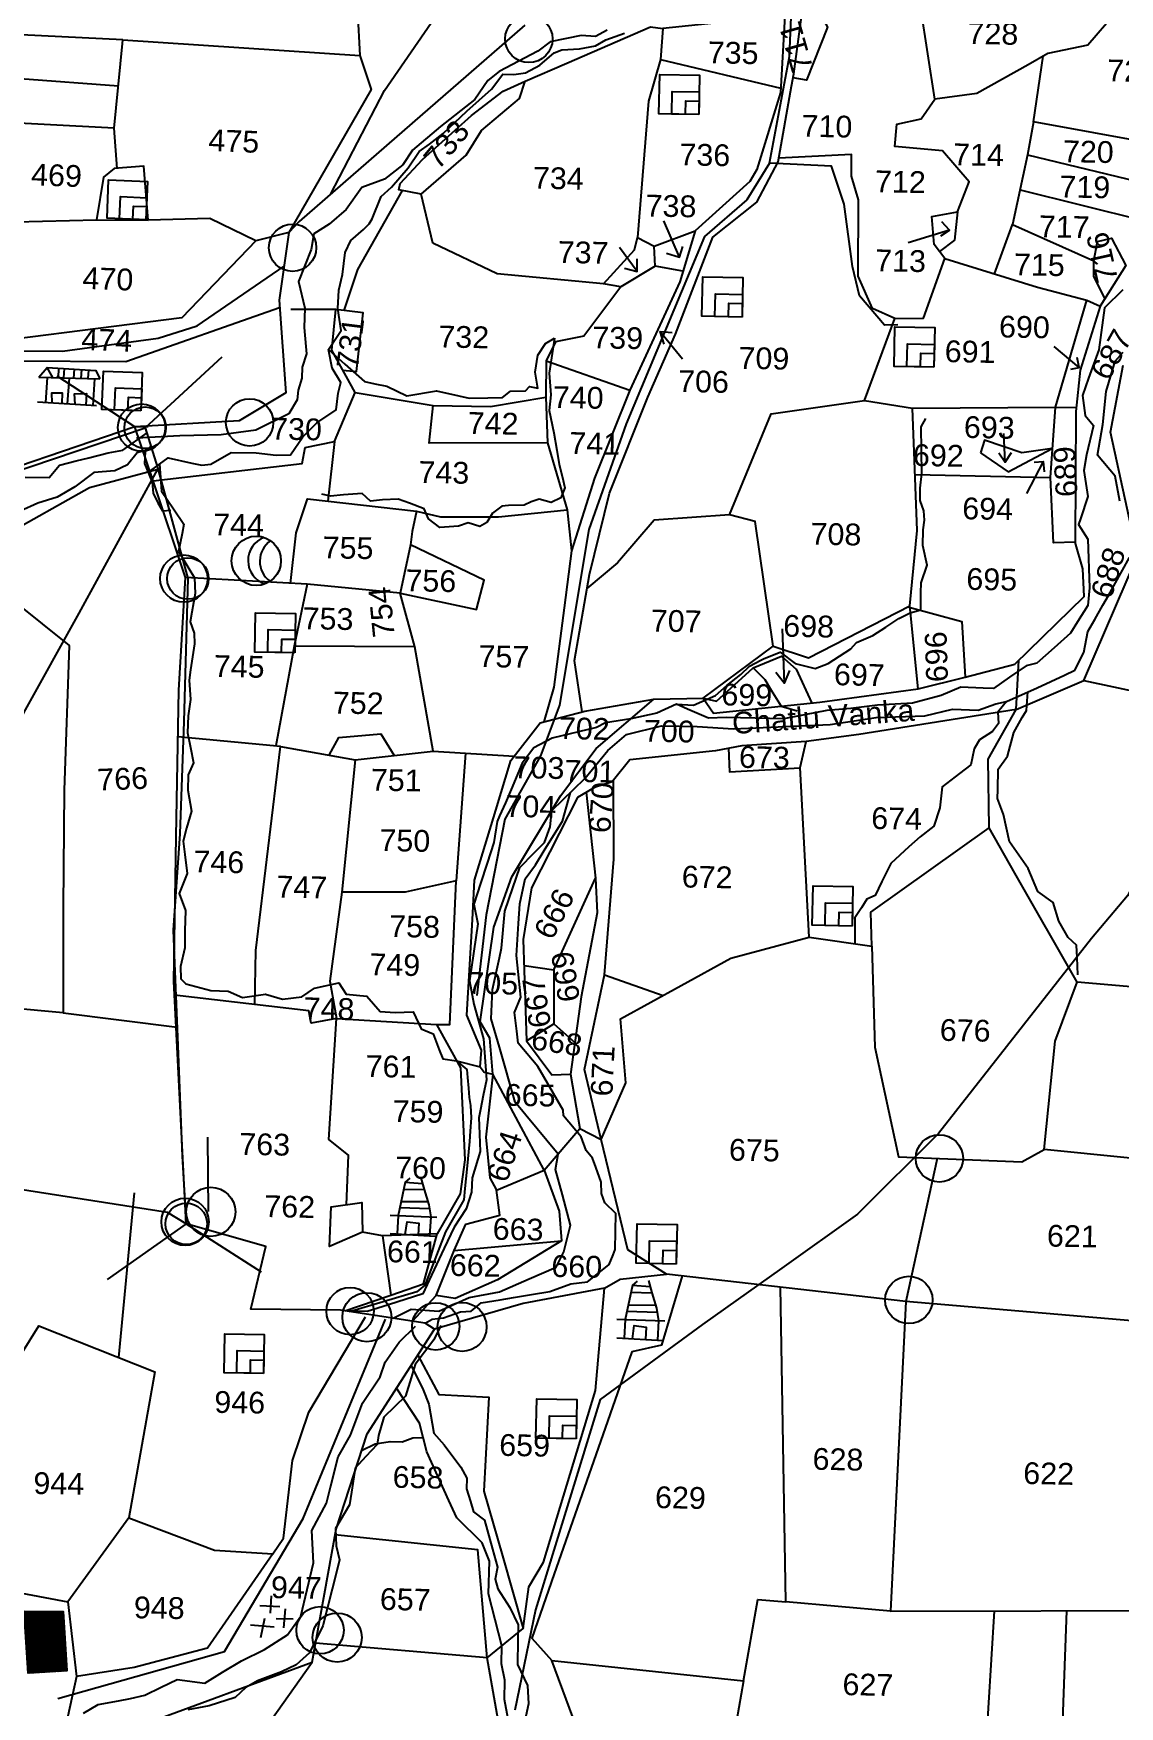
# Model space of a CAD drawing. Header units: inches. Extents: x 207447 to 213485, y 1587092 to 1593817.
# Drawn here: x 210534 to 211282, y 1588763 to 1589916 of the extents above; entities that cross this region are included whole.
import ezdxf

# ---------------------------------------------------------------- set-up
doc = ezdxf.new("R2010")
doc.units = ezdxf.units.IN
doc.header["$LTSCALE"] = 15
doc.header["$MEASUREMENT"] = 0
for name, color, linetype in [('BOUNDRY STONES', 240, 'Continuous'), ('PLOTS', 7, 'Continuous'), ('PLOTS NO', 7, 'Continuous'), ('ROADS', 1, 'Continuous'), ('STREAMS', 4, 'Continuous'), ('VILLAGE', 7, 'Continuous'), ('wells', 7, 'Continuous')]:
    doc.layers.add(name, color=color, linetype=linetype)
doc.styles.get("Standard").update_dxf_attribs({"font": 'arial.ttf'})

msp = doc.modelspace()

# ---------------------------------------------------------------- hatches: boundary and pattern name
at = {"layer": 'VILLAGE'}
h = msp.add_hatch(dxfattribs=at)
h.set_pattern_fill('ANSI31', color=30, scale=4.111206, angle=-0.9852)
h.set_pattern_definition([(44.01481923, (71231.38273, 1501062.2223), (-0.3570810371, 0.369576896), [])])
h.paths.add_polyline_path([(210528.1, 1588829.1), (210555, 1588828.9), (210557.5, 1588788), (210530.9, 1588786.4)])

# ---------------------------------------------------------------- linework, layer by layer
at = {"layer": 'BOUNDRY STONES'}
for points in [[(210611.4, 1589644.1), (210664.3, 1589693)], [(210604.3, 1589644.7), (210550.7, 1589679.6)], [(210639.7, 1589095.8), (210585.3, 1589057.4)], [(210639.7, 1589095.8), (210691.2, 1589062.7)]]:
    msp.add_lwpolyline(points, dxfattribs=at)
at = {"layer": 'BOUNDRY STONES', "color": 1}
msp.add_lwpolyline([(210655, 1589104.3), (210654.6, 1589155.6)], dxfattribs=at)
at = {"layer": 'BOUNDRY STONES'}
for centre, radius in [((210875.6, 1589911.8), 16.3), ((210712.9, 1589768), 16.3), ((210683.3, 1589647.7), 16.3), ((210608.9, 1589644.2), 16.3), ((210611.4, 1589644.1), 14.3), ((210638, 1589540.2), 16.3), ((210640.8, 1589540.2), 14.3), ((211158.3, 1589140.9), 16.3), ((210638.9, 1589097.2), 16.3), ((210639.7, 1589095.8), 14.3), ((210752.5, 1589035.7), 16.3), ((211137.3, 1589043.4), 16.3), ((210811.5, 1589025.2), 16.3), ((210731.8, 1588815.9), 16.3)]:
    msp.add_circle(centre, radius, dxfattribs=at)
at = {"layer": 'BOUNDRY STONES', "color": 1}
for centre in [(210656.6, 1589104.1), (210764.1, 1589031.5), (210829.6, 1589024.8), (210743.6, 1588810.9)]:
    msp.add_circle(centre, 16.9, dxfattribs=at)
at = {"layer": 'PLOTS'}
for points in [[(211279.1, 1589929), (211260.5, 1589907.5), (211233.1, 1589901.7), (211219.4, 1589894), (211184.2, 1589874.2), (211155.2, 1589870.3), (211145.6, 1589932.8), (211182.1, 1589942.7), (211196.2, 1589961)], [(210757.6, 1589930.7), (210759.2, 1589900.4), (210767.1, 1589877), (210710.4, 1589778.6), (210687.6, 1589772.7), (210655.9, 1589788.2), (210613.5, 1589787.1), (210610.5, 1589824.2), (210590.1, 1589822.6), (210582.7, 1589816.7), (210577.9, 1589787.2), (210613.5, 1589787.1)], [(211063.3, 1589927.1), (211051.8, 1589927.7), (211049, 1589874.9), (211032.7, 1589822), (211027.9, 1589813.7), (210990.2, 1589779.6), (210979.5, 1589744.6), (210945.1, 1589670), (210920.9, 1589609.3), (210905, 1589559.2)], [(210912.3, 1589448.3), (210907.1, 1589483.7), (210917.3, 1589543.1), (210931.1, 1589598.9), (210957.5, 1589665.1), (210976.5, 1589708.5), (211002.3, 1589775.2), (211032.7, 1589799.4), (211047.3, 1589827.2), (211056.6, 1589879.2), (211058.1, 1589887.7), (211063.3, 1589927.1), (211075, 1589931.2), (211081.2, 1589919.9), (211066.8, 1589883.5), (211057.7, 1589885.1)], [(211051.8, 1589927.7), (210967.8, 1589919.1), (210966.2, 1589897.7), (211049.2, 1589877.9)], [(210596.1, 1589911.3), (210446.3, 1589918.5), (210330.3, 1589924)], [(210872.9, 1589921.3), (210795.2, 1589853.7), (210717.5, 1589786.1), (210710.4, 1589778.6), (210703.6, 1589732), (210708.3, 1589668.1), (210676.2, 1589648.7), (210604.3, 1589644.7), (210474.7, 1589600.7), (210387.2, 1589677.2), (210386.1, 1589736.1), (210344.4, 1589741.2), (210351.5, 1589863.5), (210330.4, 1589923.7)], [(210927.1, 1589743.2), (210853.9, 1589750.1), (210809.5, 1589771.2), (210801.4, 1589804.8), (210832.4, 1589831.8), (210843, 1589848.7), (210869.1, 1589870.8), (210873, 1589882.7), (210901.8, 1589895.2), (210959.4, 1589920.1), (210967.8, 1589919.1)], [(210592, 1589822.7), (210590, 1589850.3), (210595.8, 1589908.7), (210596.1, 1589911.3), (210759.2, 1589900.4)], [(210340.9, 1589893.6), (210457.3, 1589889.6), (210592.9, 1589879.5)], [(210966.2, 1589897.7), (210958, 1589868.9), (210950.5, 1589775), (210962, 1589769.1), (210990.2, 1589779.6)], [(211223.2, 1589854.7), (211229.8, 1589899.9)], [(210801.4, 1589804.8), (210786, 1589807.9), (210786.9, 1589812.2), (210802.3, 1589828.7), (210836.2, 1589859.1), (210857.9, 1589875.9), (210873, 1589882.7)], [(211170.7, 1589792.7), (211178.8, 1589813.4), (211160.5, 1589834.7), (211127.7, 1589837.7), (211129.1, 1589853.2), (211145.9, 1589856.7), (211155.2, 1589870.3)], [(210590, 1589850.3), (210396.9, 1589860.5), (210351.5, 1589863.5)], [(211335.8, 1589818.2), (211321.2, 1589829.3), (211306.3, 1589839.5), (211223.2, 1589854.7), (211219.1, 1589832.1), (211294.1, 1589813.8), (211306.3, 1589839.5)], [(211127.7, 1589719.2), (211112.3, 1589726.2), (211102.4, 1589748.4), (211102.6, 1589801), (211097.7, 1589817.2), (211097.8, 1589832.3), (211047.7, 1589829.6)], [(211219.1, 1589832.1), (211208.8, 1589784)], [(210748.5, 1589724.8), (210757.9, 1589753), (210788.6, 1589807.4)], [(211213.9, 1589808), (211298.9, 1589786.7)], [(211162.2, 1589760.6), (211154.8, 1589770.3), (211153.1, 1589789.6), (211170.7, 1589792.7), (211168.7, 1589773.2), (211158.5, 1589765.5)], [(210347.1, 1589788), (210522.1, 1589785.9), (210577.9, 1589787.2)], [(210520.4, 1589785.9), (210521.5, 1589705.1), (210521.7, 1589690.2), (210598.1, 1589689.6), (210704, 1589726.9)], [(211196.3, 1589750), (211208.8, 1589784), (211264.8, 1589758.9), (211267.3, 1589772.3), (211276.8, 1589774.6), (211286.7, 1589755.7), (211269, 1589727.8)], [(210687.6, 1589772.7), (210636.6, 1589719.7), (210521.5, 1589705.1), (210432.4, 1589708.7), (210387.2, 1589677.2)], [(210962.6, 1589755.3), (210938.9, 1589741), (210927.1, 1589743.2), (210948.3, 1589766.6), (210950.5, 1589775)], [(210981.7, 1589751.8), (210962.6, 1589755.3), (210962, 1589769.1)], [(211106.8, 1589662.8), (211127.7, 1589719.2), (211147.4, 1589719.5), (211162.2, 1589760.6), (211225.8, 1589740.9), (211259.9, 1589731.8)], [(211272.2, 1589733), (211264.6, 1589748.4), (211264.8, 1589758.9)], [(210061.1, 1589741.2), (210097.8, 1589693), (210224.9, 1589682.9), (210316.9, 1589677.2), (210316.2, 1589666.1), (210367.5, 1589671.9), (210398.9, 1589672.7), (210387.4, 1589626.7), (210395.6, 1589617.4), (210405.7, 1589597.5), (210444.3, 1589561.8), (210468, 1589550.4), (210501.8, 1589539.7), (210512.6, 1589568.9), (210573.1, 1589602.8), (210620.2, 1589615.6)], [(210850.9, 1589198.8), (210848.7, 1589223.6), (210842, 1589235), (210851.5, 1589300.2), (210864, 1589334.8), (210897.5, 1589390.6), (210921.9, 1589423.1), (210961.7, 1589457.1), (210995.7, 1589457.8), (211002.8, 1589447.4), (211075.9, 1589455), (211143.7, 1589464.2), (211176.2, 1589472.2), (211210.2, 1589481.3), (211258, 1589527.8), (211257.1, 1589546.9), (211251.8, 1589565.3), (211236.9, 1589564.8), (211234.8, 1589609.7), (211238.2, 1589658.2), (211259.9, 1589731.8), (211269, 1589727.8), (211255.4, 1589683.7), (211252.4, 1589655.2), (211251.8, 1589565.3)], [(210938.9, 1589741), (210913.4, 1589707.1), (210894, 1589703.3), (210887.6, 1589690.1), (210945.1, 1589670)], [(210616.9, 1589607.4), (210719.5, 1589619.5), (210721.5, 1589630.4), (210741.8, 1589634.6), (210756.1, 1589668.4), (210739.9, 1589697.4), (210742.6, 1589725.5), (210711.6, 1589725.6)], [(210747.5, 1589683.8), (210757, 1589682.7), (210761.5, 1589723.2), (210742.6, 1589725.5)], [(210887.6, 1589690.1), (210887.2, 1589665)], [(211347.2, 1589135.2), (211230.5, 1589146.9), (211238, 1589221.5), (211253.2, 1589262.3), (211210.4, 1589337.3), (211192.6, 1589368.5), (211192, 1589415.9), (211211.1, 1589450.1), (211257.7, 1589470.1), (211294.7, 1589555.8), (211276.2, 1589640.9), (211285, 1589687.2)], [(210756.1, 1589668.4), (210809.6, 1589659.4), (210849.1, 1589658.6), (210887.2, 1589665), (210888.5, 1589633.6), (210807, 1589633.4), (210809.6, 1589659.4)], [(211013.7, 1589584.1), (211042.4, 1589653.6), (211106.8, 1589662.8), (211139.9, 1589657.6)], [(210995.7, 1589457.8), (211043.9, 1589493.7), (211068.3, 1589485.5), (211137.9, 1589521.5), (211143, 1589573.3), (211139.9, 1589657.6), (211238.2, 1589658.2), (211252.5, 1589658)], [(210485, 1589601.4), (210611.4, 1589644.1), (210619.9, 1589616.6), (210640.8, 1589540.2), (210638, 1589441.8), (210635.2, 1589364.4), (210630.7, 1589298), (210633.7, 1589224.3), (210636.9, 1589142.5), (210639.7, 1589095.8), (210626.7, 1589103.7), (210465, 1589128.8)], [(210606.7, 1588749.8), (210726.3, 1588794), (210742.8, 1588885.6), (210764.2, 1588951.3), (210810.7, 1589023.2), (210804.3, 1589027.4), (210746, 1589036.3), (210684.1, 1589037.1), (210694.4, 1589080.1), (210639.7, 1589095.8), (210631.1, 1589262.7), (210632.8, 1589362.5), (210634.5, 1589463.4), (210639.2, 1589540.9), (210616.9, 1589607.4), (210604.3, 1589644.7), (210613.5, 1589644.9)], [(210741.8, 1589634.6), (210737.2, 1589593.5)], [(210888.5, 1589633.6), (210902.1, 1589587.6)], [(211186.6, 1589626.7), (211205.8, 1589613.6), (211236.1, 1589629.8), (211215.2, 1589626.7), (211189.3, 1589635.6), (211186.6, 1589626.7)], [(211141.6, 1589611.8), (211234.8, 1589609.7)], [(210711.5, 1589536.9), (210715.3, 1589571.6), (210723.1, 1589595.1), (210798.3, 1589586.6), (210795.3, 1589572.7), (210794.2, 1589563.4)], [(210798.3, 1589586.6), (210814.7, 1589582.8), (210854.6, 1589582.8), (210902.1, 1589587.6), (210905, 1589559.2), (210899.9, 1589520), (210892.7, 1589465.4), (210886, 1589441.6)], [(211043.9, 1589493.7), (211031.5, 1589579.4), (211013.7, 1589584.1), (210962, 1589580.4), (210936.6, 1589551.1), (210915.6, 1589533.4)], [(210554.8, 1589241.1), (210358.8, 1589259.1), (210356.6, 1589320.4), (210365.7, 1589370), (210366.9, 1589498.5), (210365.4, 1589509.3), (210450.9, 1589558.6)], [(210797.1, 1589493.1), (210787.1, 1589530.2), (210839.6, 1589518.8), (210844.9, 1589539.2), (210794.2, 1589563.4), (210787.1, 1589530.2), (210722.9, 1589536.3), (210714.1, 1589493.7)], [(210501.8, 1589539.7), (210559, 1589494.2), (210555.6, 1589394.5), (210554.9, 1589313.8), (210554.8, 1589241.1), (210633.4, 1589231.2)], [(210722.9, 1589536.3), (210639.2, 1589540.9)], [(211136.6, 1589520.8), (211173.9, 1589510.7), (211176.2, 1589472.2)], [(211143.7, 1589464.2), (211137.9, 1589521.5)], [(210809.8, 1589421.3), (210797.1, 1589493.1), (210714.1, 1589493.7), (210701.3, 1589424.9)], [(210995.7, 1589457.8), (211004.9, 1589455.8), (211019.8, 1589469.3), (211030.1, 1589478.6), (211038.1, 1589470.6), (211042.5, 1589463.4), (211049.3, 1589452.2), (211060.4, 1589449.2)], [(211030.1, 1589478.6), (211049.5, 1589486.8), (211059.8, 1589477.9), (211070.4, 1589454.4)], [(211211.1, 1589450.1), (211213, 1589484)], [(211257.7, 1589470.1), (211319.1, 1589456.9), (211374.5, 1589401.3), (211430.9, 1589399.3)], [(210842.1, 1589203.9), (210843, 1589215.3), (210833, 1589239.5), (210836.7, 1589305.3), (210838.2, 1589332.5), (210852.8, 1589380.7), (210863.2, 1589415), (210883.5, 1589440.9), (210914.2, 1589448.8), (210961.7, 1589457.1)], [(211211.1, 1589450.1), (211102.8, 1589432.7), (211066.6, 1589427.9), (211022.2, 1589425), (211004.1, 1589421.6), (210945.2, 1589415.3), (210933.1, 1589400.3), (210920.9, 1589396.4), (210909, 1589389.5), (210877.4, 1589327.1), (210871.7, 1589291.6), (210872.4, 1589270.6), (210874, 1589221.8), (210891.5, 1589198.5), (210904.2, 1589198.8), (210910.7, 1589161.4), (210925.5, 1589154), (210914, 1589202), (210927.7, 1589267.3), (210934.2, 1589347), (210933.9, 1589401.3)], [(210738.1, 1589418.6), (210744.7, 1589430.8), (210773.7, 1589433.3), (210782.9, 1589418.3)], [(210686.8, 1589246.8), (210687.6, 1589284), (210704.5, 1589424.6), (210633.9, 1589431.2)], [(210704.5, 1589424.6), (210756.1, 1589415.3), (210809.8, 1589421.3), (210865.5, 1589417.9)], [(211013.2, 1589423.3), (211013.8, 1589407.1), (211062.4, 1589409.8)], [(211068.7, 1589293.3), (211062.4, 1589410.1), (211066.6, 1589427.9)], [(210756.1, 1589415.3), (210746.9, 1589324.2)], [(210831.9, 1589420), (210825.6, 1589332.1)], [(210915, 1589393), (210921.5, 1589333.9), (210922.7, 1589310), (210911.6, 1589252.2), (210904.2, 1589198.8)], [(211111.8, 1589287.1), (211111.2, 1589310.5), (211192.6, 1589368.5)], [(210812.1, 1589233.2), (210821.1, 1589233.1), (210825.6, 1589332.1), (210790.5, 1589324.3), (210746.9, 1589324.2), (210738.6, 1589263), (210743.2, 1589237.2)], [(210892.9, 1589270.8), (210921.5, 1589333.9)], [(211325.7, 1589026), (211135.2, 1589042.4), (210970.5, 1589061.1), (210943.7, 1589077.9), (210925.5, 1589154), (210942.3, 1589193), (210938.8, 1589237.1), (210980.4, 1589259.9), (211014.8, 1589278.7), (211068.7, 1589293.3), (211111.8, 1589287.1), (211113.8, 1589217.4), (211130.1, 1589141.9), (211215.2, 1589138.5), (211230.5, 1589146.9)], [(210872.3, 1589273.7), (210892.9, 1589270.8), (210892.7, 1589233.6)], [(210927.7, 1589267.3), (210968, 1589253.1)], [(211449.3, 1589245.2), (211253.2, 1589262.3)], [(210750, 1589109), (210751.5, 1589143), (210737.9, 1589153.8), (210743.2, 1589237.2), (210725.6, 1589234.1), (210724.1, 1589242.5), (210631.6, 1589253.3)], [(210743.2, 1589237.2), (210812.1, 1589233.2), (210828.5, 1589203.2), (210831.5, 1589139.8), (210828.2, 1589116.5), (210812.5, 1589088.9)], [(210874, 1589221.8), (210892.7, 1589233.6), (210907.3, 1589220.7)], [(210825.8, 1589208.1), (210842.1, 1589203.9), (210844.8, 1589200.2), (210850.9, 1589198.8)], [(210886.2, 1589132.7), (210850.9, 1589198.8), (210845.9, 1589155.5), (210848.8, 1589127.4), (210853.4, 1589119)], [(210886.2, 1589132.7), (210910.7, 1589161.4)], [(210824.2, 1589077.5), (210832.3, 1589095.6), (210855.7, 1589101.8), (210853.4, 1589119), (210886.2, 1589132.7), (210896.5, 1589104.5), (210898.2, 1589084.2)], [(211156.9, 1589140.8), (211135.2, 1589042.4), (211124.6, 1588829.1), (211331.9, 1588829.6)], [(210593.2, 1589003.7), (210604.1, 1589117.2)], [(210774.8, 1589087.5), (210761, 1589090.1), (210738.3, 1589080.1), (210739.4, 1589107.5), (210760.6, 1589110.5), (210761, 1589090.1)], [(210748.8, 1589035.8), (210780.5, 1589046.8), (210803.1, 1589054.6), (210812.5, 1589088.9), (210774.8, 1589087.5), (210780.5, 1589046.8)], [(210795.5, 1589028.7), (210811.7, 1589046.5), (210824.2, 1589077.5), (210898.2, 1589084.2), (210854, 1589057.3), (210824.9, 1589044.4), (210811.7, 1589046.5)], [(210722.3, 1588393.4), (210757.5, 1588454.4), (210765.8, 1588551.8), (210767.1, 1588567.6), (210820.5, 1588703.1), (210847.9, 1588703.5), (210855.2, 1588750), (210846.9, 1588796.9), (210871.6, 1588817.1), (210875.5, 1588845.8), (210885.7, 1588862.7), (210908.7, 1588938.5), (210921.6, 1588981.1), (210927.7, 1589051.4), (210938.6, 1589057.6), (210970.5, 1589061.1)], [(210927.7, 1589051.4), (210871.7, 1589040.9), (210810.7, 1589023.2)], [(210981.1, 1589059.9), (210966.9, 1589012.2), (210946.5, 1589007.7), (210924.9, 1588946), (210893, 1588854.7), (210877.6, 1588810.4), (210891.5, 1588795), (211023.5, 1588781.1), (211033.4, 1588837), (211052.7, 1588835.4)], [(211124.6, 1588829.1), (211052.7, 1588835.4), (211049, 1589052.2)], [(210699.3, 1588868.5), (210706.6, 1588879.4), (210712.9, 1588932.8), (210724.1, 1588966.2), (210763, 1589031.7)], [(210526.5, 1589006.8), (210538.2, 1589025.5), (210618.1, 1588993.9), (210600.2, 1588893.3), (210558.1, 1588835.4)], [(210799.2, 1589005.3), (210813.7, 1588978.2), (210848.1, 1588976.4), (210844.7, 1588911.8), (210857.4, 1588867.2), (210871.6, 1588817.2)], [(210600.2, 1588893.3), (210659.2, 1588871), (210699.3, 1588868.5), (210654.3, 1588803.5), (210603.8, 1588790.2), (210564, 1588784)], [(210846.9, 1588796.9), (210840.4, 1588871.4), (210742, 1588881.6)], [(210453.4, 1588853.8), (210481.2, 1588850), (210558.1, 1588835.4), (210564, 1588784), (210556.6, 1588749.3), (210535, 1588722.2), (210525.6, 1588698.4)], [(211023.5, 1588781.1), (211015.5, 1588735.2), (211190.1, 1588728.7), (211196.3, 1588829.3)], [(211245.9, 1588829.4), (211239.7, 1588659.1), (211343.2, 1588669.7), (211403.1, 1588697.4), (211473.8, 1588734), (211617, 1588750.5), (211625.1, 1588608.2), (211659, 1588517), (211708.8, 1588447.3), (211736.8, 1588407.2), (211804.6, 1588398.3), (211806.3, 1588486.3), (211708.8, 1588447.3)], [(210846.9, 1588796.9), (210728.6, 1588807.1)], [(210606.7, 1588749.8), (210690, 1588742.7), (210726.3, 1588794)], [(211032.5, 1588661.4), (210942.5, 1588657.6), (210891.5, 1588795)]]:
    msp.add_lwpolyline(points, dxfattribs=at)
at = {"layer": 'PLOTS NO'}
for points in [[(210979.4, 1589761.6), (210968.6, 1589786.5)], [(211165.2, 1589780.1), (211136.8, 1589771.5)], [(211159.4, 1589776.2), (211165.2, 1589780.1), (211160, 1589785.8)], [(210950.3, 1589751.6), (210938.1, 1589768.1)], [(210970.5, 1589764.2), (210979.4, 1589761.6), (210981.6, 1589768.9)], [(210941.5, 1589754), (210950.3, 1589751.6), (210950.3, 1589760.3)], [(210968.9, 1589701.5), (210966.1, 1589710.3), (210974.3, 1589709.6)], [(210966.1, 1589710.3), (210981.5, 1589691.6)], [(211254.5, 1589685.5), (211237.4, 1589699.9)], [(211248.8, 1589684.5), (211254.5, 1589685.5), (211253.3, 1589692.5)], [(211203.6, 1589620.4), (211202.8, 1589640)], [(211199.2, 1589626.8), (211203.6, 1589620.4), (211208, 1589626.9)], [(211229.8, 1589620.9), (211218.3, 1589598.7)], [(211223.5, 1589620.3), (211229.8, 1589620.9), (211230.6, 1589613.7)], [(211051.7, 1589468.2), (211050.3, 1589505.5)], [(211045.8, 1589475.7), (211051.7, 1589468.2), (211055.4, 1589476.8)]]:
    msp.add_lwpolyline(points, dxfattribs=at)
at = {"layer": 'ROADS'}
for points in [[(210738.9, 1589804.7), (210776.3, 1589876.2), (210861, 1589999.3), (210892.8, 1590050), (210893.9, 1590080.1), (210949.6, 1590102.1), (210964.6, 1590108.1), (210975.3, 1590170.1), (210980, 1590197.4), (210959.6, 1590272.6), (210953.6, 1590308.3), (210948.1, 1590336.2), (210941.9, 1590367.4), (210944.3, 1590469.2), (210942.2, 1590535.8), (210894.7, 1590555.3), (210881, 1590569.5), (210836.4, 1590636.7), (210822.8, 1590657.1), (210762.8, 1590701.8), (210727.1, 1590736.4)], [(211734.6, 1589929.4), (211664.3, 1589870.3), (211651.5, 1589854.4), (211620.3, 1589769.2), (211611.5, 1589766), (211581.4, 1589762.5), (211571.1, 1589735.5), (211557.5, 1589722.3), (211469, 1589699.7), (211444.8, 1589674.8), (211439, 1589664), (211420.3, 1589630.3), (211403.8, 1589617.5), (211365.4, 1589503.8), (211334.4, 1589412), (211287.8, 1589321.7), (211263, 1589292.3), (211157.8, 1589158), (211101.9, 1589102.4), (211049.8, 1589065.2), (210995.1, 1589026.6), (210924.8, 1588974.9), (210880.3, 1588830.1), (210866, 1588760.9)], [(211129.8, 1589715), (211120.5, 1589714.8), (211103.3, 1589734.8), (211098.4, 1589755.1), (211092.7, 1589798.1), (211084.1, 1589824.1), (211041.4, 1589826.3), (211055.1, 1589899.7), (211056.6, 1589932.4)], [(211041.4, 1589826.3), (211025.7, 1589800.9), (210996.6, 1589775.7), (210942.7, 1589646.7), (210917, 1589574), (210896.7, 1589453.1), (210883.6, 1589418.2), (210859.1, 1589374.5), (210846.2, 1589308.5), (210839.8, 1589253)], [(210396.7, 1589669), (210442.1, 1589697.2), (210554.5, 1589696.9), (210620.4, 1589705.7), (210647.1, 1589714.2), (210707, 1589755.3)], [(210244.3, 1588980.7), (210263.3, 1589062.6), (210282.6, 1589068.3), (210313.5, 1589156.2), (210362.6, 1589184.3), (210406.6, 1589247.3), (210425.7, 1589304), (210473, 1589370.5), (210527.8, 1589447.8), (210566, 1589516.4), (210620.2, 1589615.6)], [(210551.3, 1588769), (210666.1, 1588801.2), (210720.1, 1588892.8), (210777, 1589030.1)]]:
    msp.add_lwpolyline(points, dxfattribs=at)
at = {"layer": 'STREAMS'}
for points in [[(210929.6, 1589917.9), (210921.4, 1589913.4), (210911.7, 1589914.1), (210890.3, 1589909.8), (210881.9, 1589903.5), (210855.1, 1589889.3), (210847.4, 1589883.3), (210838.3, 1589870), (210814.8, 1589851.6), (210795.5, 1589835.3), (210788.8, 1589825.2), (210776.3, 1589815.2), (210760.6, 1589809.6), (210749.7, 1589794.3), (210738, 1589784.3), (210727.6, 1589777.6), (210725.6, 1589766.8), (210716.9, 1589744.7), (210721.4, 1589726.5), (210720.9, 1589713.2), (210722, 1589700.1), (210722.4, 1589695), (210719.4, 1589685.8), (210719.2, 1589678.1), (210716.7, 1589670), (210716.1, 1589663.2), (210710.2, 1589653.6), (210687.5, 1589642.5), (210663.8, 1589639.1), (210644.8, 1589638.7), (210635.3, 1589638.4), (210605.5, 1589636.9)], [(210615.3, 1589614.6), (210627.3, 1589623.3), (210643.6, 1589619.7), (210650.3, 1589618.3), (210656.7, 1589618.9), (210670.7, 1589627.1), (210687.9, 1589626.8), (210701.5, 1589625.2), (210711.5, 1589625.5), (210719.9, 1589637.7), (210729.6, 1589647.5), (210742.9, 1589656.4), (210744.4, 1589667.8), (210746.1, 1589675.2), (210740.2, 1589685.1), (210737.6, 1589698), (210746.3, 1589711), (210744, 1589726.1), (210744.8, 1589738.9), (210747.3, 1589749.7), (210749.1, 1589764.7), (210752.9, 1589772.9), (210761.8, 1589780.6), (210765.7, 1589784.4), (210767.8, 1589788), (210774, 1589803.2), (210781.1, 1589809.7), (210792.6, 1589823), (210800, 1589834.2), (210807.3, 1589839.4), (210816.7, 1589846.7), (210832.9, 1589862), (210849.9, 1589877.2), (210857.6, 1589887.5), (210865.3, 1589887.4), (210873.2, 1589888.5), (210883.1, 1589893.7), (210893, 1589902.2), (210898.4, 1589904.2), (210910.5, 1589905), (210921.6, 1589907.1), (210928.6, 1589911.3), (210941.4, 1589915.7)], [(211284.7, 1589739.1), (211272.1, 1589726.6), (211268.2, 1589697.7), (211261.1, 1589678.2), (211256.8, 1589666.3), (211258.7, 1589652.6), (211264.5, 1589645.7), (211259.6, 1589625.5), (211257.7, 1589614.5), (211260.6, 1589596.6), (211255.5, 1589581.4), (211254.1, 1589577.5), (211260.6, 1589567.3), (211261.8, 1589533.8), (211260.5, 1589521.7), (211253.5, 1589510.5), (211248.6, 1589502.5), (211237.3, 1589492.5), (211225.4, 1589482), (211218.1, 1589480.2), (211206.6, 1589472.2), (211195.5, 1589464.4), (211188.6, 1589464.7), (211173, 1589465.3), (211159.6, 1589459.6), (211139.8, 1589454.3), (211115.8, 1589452.9), (211097.4, 1589450.8), (211080.9, 1589449.3), (211051.3, 1589443.6), (211011.6, 1589444.6), (210999.4, 1589444.1), (210984.9, 1589450.3), (210977.3, 1589453.6), (210963.8, 1589447.4), (210945.8, 1589443.5), (210928.3, 1589440.9), (210922.3, 1589437.7), (210891.6, 1589430.2), (210879.1, 1589423.7), (210871, 1589413.1), (210863.4, 1589394.9), (210859.6, 1589385.8), (210855.5, 1589376.7), (210853.7, 1589372.8), (210851.6, 1589358.5), (210847, 1589344.3), (210842.4, 1589330.3), (210837.8, 1589316), (210840.5, 1589302.4), (210834.8, 1589263.1), (210837.8, 1589247), (210844.3, 1589223.3), (210846.4, 1589194.9), (210844.2, 1589184.3), (210842.3, 1589174.6), (210841.1, 1589168.9), (210841.4, 1589163.5), (210842.1, 1589145.7), (210836.5, 1589127.5), (210836.2, 1589117.6), (210832.4, 1589106.2), (210824.1, 1589093.6), (210817.3, 1589079), (210808.5, 1589060.4), (210802.5, 1589047.5), (210779, 1589040.1), (210764.2, 1589035.5), (210748.8, 1589035.8)], [(210893.3, 1589705.7), (210889.7, 1589681.7), (210890.7, 1589666.7), (210889.5, 1589656), (210892.7, 1589640.6), (210894.8, 1589628.6), (210896.5, 1589618.7), (210898.5, 1589610.6), (210900.4, 1589602.6), (210897.6, 1589595.8), (210891, 1589592.6), (210882.8, 1589594.8), (210877.3, 1589593), (210872.4, 1589590.8), (210861.6, 1589590.6), (210857, 1589590.1), (210850.5, 1589585.3), (210846.6, 1589578.7), (210841.9, 1589576), (210833.8, 1589578.5), (210827.2, 1589576.3), (210814.3, 1589575.3), (210806.4, 1589581.4), (210803.4, 1589588.1), (210793.5, 1589592.1), (210785.6, 1589594.8), (210774.8, 1589594.4), (210766.6, 1589593.5), (210760.8, 1589598.7), (210747.9, 1589597.9), (210739, 1589597), (210733.1, 1589598.3)], [(210737.6, 1589698), (210748.9, 1589687.9), (210762.5, 1589675.8), (210769.5, 1589674.4), (210777.8, 1589672.7), (210791.6, 1589666.1), (210812.1, 1589669.4), (210827.4, 1589666), (210834.4, 1589664.4), (210847.3, 1589664.7), (210857.5, 1589664.9), (210863, 1589669.2), (210873.2, 1589669.4), (210876, 1589672.5), (210881.8, 1589671.3), (210879.9, 1589682.4), (210881.8, 1589694), (210887, 1589702.1), (210893.3, 1589705.7)], [(211282.6, 1589593.5), (211279.5, 1589610.8), (211267.3, 1589625.2), (211271, 1589646.4), (211273.1, 1589669), (211279.5, 1589689.9), (211284.8, 1589696.1)], [(210528.7, 1589610.1), (210545.3, 1589609.9), (210552.4, 1589618.3), (210563.8, 1589621.2), (210572.6, 1589623.3), (210585.9, 1589626.7), (210596, 1589628.5), (210612.7, 1589640.6)], [(210977.3, 1589453.6), (210988.9, 1589453.1), (211004.2, 1589459.7), (211011.9, 1589466.6), (211021.6, 1589474.2), (211027.6, 1589479.8), (211035.3, 1589484), (211037.6, 1589485.1), (211048.6, 1589489.4), (211059.1, 1589481.6), (211072.8, 1589478.3), (211081.8, 1589481.7), (211097.3, 1589491.9), (211101.3, 1589496.2), (211112.4, 1589500.9), (211121.5, 1589506.8), (211130.4, 1589512.6), (211138.2, 1589516.5), (211145.6, 1589518.6), (211145.5, 1589530.3), (211145.9, 1589537.3), (211150, 1589549.5), (211147, 1589563), (211147.1, 1589573.8), (211148, 1589580.4), (211147.7, 1589586.9), (211145, 1589593.9), (211145, 1589602.5), (211146.2, 1589612.6), (211145.7, 1589644.7), (211148.9, 1589650.5)], [(210612.5, 1589628.9), (210605.8, 1589626.7), (210599.3, 1589618.5), (210590.4, 1589614.3), (210576.1, 1589613.3), (210563, 1589603.3), (210550.7, 1589596.2), (210537.4, 1589592.1), (210525.4, 1589586.6)], [(210615.5, 1589631.7), (210611.3, 1589627.5), (210610.9, 1589619.4), (210616.1, 1589606.6), (210616.8, 1589598.9), (210620, 1589592.4), (210623.3, 1589586.8), (210629, 1589587.4)], [(210621.3, 1589618.9), (210622.6, 1589600.4), (210631, 1589588.1), (210638.1, 1589577.7), (210636.8, 1589571.3), (210634.4, 1589559), (210641.4, 1589547.2), (210645.4, 1589540.6), (210645.7, 1589530), (210643.5, 1589517), (210642.4, 1589510.5), (210645.2, 1589502.7), (210645.3, 1589495.3), (210642.7, 1589477.3), (210641.7, 1589470.2), (210642.6, 1589456.8), (210641, 1589445.6), (210640.6, 1589434), (210642.6, 1589423.9), (210644.7, 1589413.3), (210640.9, 1589405), (210640.7, 1589394.5), (210643.3, 1589379.9), (210639.9, 1589368.3), (210637.6, 1589359.4), (210638.7, 1589350.1), (210640.3, 1589337.1), (210637, 1589329), (210634.7, 1589323.4), (210639.1, 1589311.7), (210638.8, 1589297.6), (210638.6, 1589285.9), (210635.7, 1589273), (210635.9, 1589264.6), (210639.4, 1589261), (210656.5, 1589256.5), (210668.6, 1589256), (210678.5, 1589251.7), (210694.2, 1589254), (210706, 1589250.5), (210719.2, 1589252.2), (210728, 1589258), (210744.7, 1589261.8), (210749.8, 1589254), (210764.1, 1589252.6), (210773.2, 1589242.1), (210783.5, 1589241.3), (210795.9, 1589241.7), (210799.6, 1589234), (210801.4, 1589230.2), (210809.7, 1589226.6), (210813.9, 1589215.7), (210816.3, 1589209.4), (210825.8, 1589208.1), (210832.9, 1589202.1), (210833.4, 1589196.6), (210834, 1589189.3), (210834.6, 1589182.8), (210835.4, 1589177.3), (210835.8, 1589168.8), (210835.2, 1589159.6), (210834.7, 1589152.6), (210832.9, 1589133.5), (210831.6, 1589120.1), (210830.8, 1589112.4), (210818.3, 1589090.4), (210807, 1589061.2), (210804, 1589053.5), (210798.4, 1589049), (210752.1, 1589035.3)], [(210782.1, 1589030.8), (210794.6, 1589037.1), (210813.7, 1589035.7), (210834.4, 1589045.1), (210855.5, 1589049), (210875.9, 1589057.9), (210894.4, 1589066), (210899.8, 1589076.6), (210904.3, 1589095), (210898.7, 1589115.8), (210894, 1589133.3), (210895.7, 1589143.7), (210873.5, 1589170.7), (210866.2, 1589179.6), (210855.3, 1589217.4), (210849.6, 1589237.1), (210850.6, 1589257.1), (210855.4, 1589279.1), (210856.8, 1589285.6), (210859, 1589311.2), (210864.5, 1589327.2), (210869.4, 1589341.3), (210879.2, 1589351.2), (210886.4, 1589358.5), (210890.2, 1589369.3), (210891.4, 1589380.4), (210914.1, 1589402.4), (210930.1, 1589421.7), (210942.9, 1589432.7), (210967, 1589438.8), (210991.6, 1589438.3), (211016.5, 1589436.7), (211083.1, 1589439.8), (211114.9, 1589444.4), (211148.3, 1589445.7), (211167.3, 1589450.2), (211185, 1589449.6), (211197.1, 1589454), (211204.6, 1589455.5), (211225.7, 1589465), (211244.6, 1589473.6), (211251.6, 1589477.1), (211257.8, 1589489.3), (211260.6, 1589503.7), (211265.4, 1589512), (211271, 1589521.8), (211274.8, 1589528.5), (211289.2, 1589554.6)], [(211204.6, 1589455.5), (211198.5, 1589448.1), (211199, 1589440.3), (211194.8, 1589434.8), (211186, 1589429.1), (211182.3, 1589423), (211180, 1589411.9), (211172.1, 1589405.9), (211160.3, 1589396.8), (211158.6, 1589382.3), (211154.5, 1589369.7), (211145, 1589362.3), (211137.3, 1589355.5), (211124.8, 1589343.9), (211118.7, 1589331.5), (211114, 1589321.9), (211108.4, 1589319.5), (211104.6, 1589313.5), (211100.1, 1589306.5), (211100.2, 1589294), (211100.2, 1589288.8)], [(211253.7, 1589267.3), (211253.2, 1589279.2), (211252.8, 1589287.8), (211247, 1589293), (211240.7, 1589304.2), (211236.8, 1589317.1), (211226.1, 1589324.7), (211219.4, 1589340.5), (211206.7, 1589358.9), (211202.4, 1589377.6), (211198.4, 1589388.8), (211198.5, 1589395), (211198.8, 1589408.9), (211205.2, 1589417.9), (211209.7, 1589434.1), (211215.4, 1589444.4), (211218.4, 1589449.4), (211219.2, 1589462.1)], [(210804.3, 1589027.4), (210809.1, 1589030.2), (210816.9, 1589031), (210828.6, 1589035.2), (210835.9, 1589035.7), (210842.7, 1589041.3), (210855.8, 1589043.5), (210865.1, 1589045.1), (210877.4, 1589047.1), (210890, 1589049.2), (210904.6, 1589054.6), (210916.1, 1589055.8), (210921.6, 1589060.3), (210931, 1589067.9), (210933.6, 1589074.5), (210935, 1589078.1), (210935.6, 1589102.9), (210928, 1589110.3), (210925.6, 1589116.8), (210925.3, 1589124.5), (210921.7, 1589134.8), (210919.5, 1589141.1), (210915.1, 1589146.4), (210911.7, 1589155.7), (210899.4, 1589170.1), (210899.2, 1589174.2), (210881.7, 1589204.2), (210868.3, 1589220.3), (210867.3, 1589228.5), (210865.8, 1589241.3), (210870.1, 1589252), (210867.2, 1589280.5), (210868.5, 1589302.7), (210869.3, 1589316.2), (210873, 1589333.4), (210880.1, 1589343.1), (210886.2, 1589353), (210892.6, 1589363.3), (210898.7, 1589373.2), (210904.3, 1589392.9)], [(210569, 1588758.8), (210579.1, 1588764.9), (210592.9, 1588767.4), (210601.2, 1588768.9), (210611.1, 1588771.3), (210622.4, 1588776.7), (210633.3, 1588781.9), (210652.4, 1588779.5), (210664.6, 1588787), (210677.7, 1588794.9), (210693.5, 1588802.7), (210709.5, 1588812.7), (210718.6, 1588825.6), (210727.2, 1588862.3), (210726.2, 1588884.7), (210736.3, 1588903.4), (210739.3, 1588915.4), (210744.2, 1588935.3), (210752.7, 1588950.2), (210761, 1588972.4), (210773.1, 1588990.4), (210776.7, 1589000.6), (210786.3, 1589014.4), (210797.6, 1589025.4)], [(210815, 1589025.8), (210810.1, 1589015.9), (210797.4, 1588999), (210794.5, 1588989.7), (210790.6, 1588977.2), (210775.8, 1588962.6), (210772.1, 1588950), (210771.1, 1588943.9), (210763.4, 1588935.6), (210756, 1588927.5), (210753.4, 1588911.1), (210752, 1588902.4), (210742.4, 1588885.9), (210742.9, 1588874), (210745.2, 1588864.5), (210743.3, 1588856.8), (210733.7, 1588819), (210724.5, 1588800.4), (210715.4, 1588792.1), (210705.3, 1588787.2), (210688.7, 1588781.1), (210680.6, 1588776.6), (210673.4, 1588769.7), (210655.5, 1588763.8), (210640.8, 1588761.1)], [(210794.6, 1588998.2), (210802.8, 1588981.5), (210806.8, 1588971.7), (210810.1, 1588951.6), (210817.4, 1588943.7), (210828.8, 1588928.3), (210832.9, 1588920.7), (210832.7, 1588913.3), (210835.4, 1588904.6), (210837.5, 1588897.4), (210845.1, 1588891.8), (210850.6, 1588871.8), (210854, 1588859.4), (210852.3, 1588851.2), (210854.3, 1588844.4), (210862.4, 1588831.6), (210868.3, 1588819.6), (210868.1, 1588809.4), (210867.7, 1588792.3), (210874.7, 1588777.9), (210875.4, 1588765.3), (210871.8, 1588748.3)], [(210862, 1588751.1), (210858.9, 1588768.2), (210859.1, 1588781.6), (210856.7, 1588792.9), (210857, 1588805.1), (210852.4, 1588823.2), (210847.8, 1588841.1), (210848.5, 1588863.6), (210843.4, 1588876.2), (210826.1, 1588893.3), (210820.5, 1588905.3), (210805.3, 1588938.7), (210800.3, 1588958.5), (210784.5, 1588982.7)], [(210760.4, 1588939.7), (210769.8, 1588944.2), (210780, 1588946), (210788.3, 1588945.6), (210795.7, 1588948.4), (210802.8, 1588948.6)]]:
    msp.add_lwpolyline(points, dxfattribs=at)
at = {"layer": 'VILLAGE', "color": 5}
for points in [[(210538.1, 1589678.8), (210543.8, 1589685.6), (210577.4, 1589683.5), (210580.1, 1589677.7)], [(210547.8, 1589678.6), (210543.8, 1589685.6)], [(210538.1, 1589678.8), (210580.1, 1589677.7)], [(210543.8, 1589678.7), (210542.7, 1589661.5)], [(210551.6, 1589678.5), (210552, 1589685)], [(210555.4, 1589678.4), (210555.8, 1589684.8)], [(210559.1, 1589678.3), (210557.6, 1589660.5)], [(210562.2, 1589678.2), (210562.6, 1589684.4)], [(210567.3, 1589678), (210567.7, 1589684.1)], [(210572.2, 1589677.9), (210572.5, 1589683.8)], [(210576.5, 1589677.8), (210575.3, 1589659.4)], [(210547.3, 1589661.2), (210547.2, 1589668.1), (210554.3, 1589668.2), (210553.9, 1589660.8)], [(210563.1, 1589660.2), (210562.8, 1589667.4), (210570.9, 1589667.7), (210570.5, 1589659.7)], [(210537.3, 1589661.8), (210577.9, 1589659.3)], [(210793.7, 1589127.3), (210790.4, 1589124.5), (210785.6, 1589101.5), (210784.9, 1589088.9)], [(210790.4, 1589124.5), (210802.4, 1589123.5)], [(210801.2, 1589127.6), (210803.6, 1589119.5), (210806.7, 1589109), (210808, 1589100.6), (210807.2, 1589087.6)], [(210787.6, 1589111.3), (210806.1, 1589111.1)], [(210789.4, 1589119.7), (210803.6, 1589119.5)], [(210780, 1589101.7), (210812.2, 1589100.4)], [(210786.8, 1589107), (210807.1, 1589106.3)], [(210780, 1589089.1), (210811.2, 1589087.3)], [(210790.5, 1589088.5), (210791.7, 1589097.2), (210799.8, 1589096.2), (210799.3, 1589088)], [(210950.3, 1589056.4), (210946.9, 1589053.5), (210942, 1589030), (210941.2, 1589017.1)], [(210946.9, 1589053.5), (210959.2, 1589052.6)], [(210958, 1589056.7), (210960.4, 1589048.4), (210963.6, 1589037.7), (210964.9, 1589029.1), (210964.1, 1589015.8)], [(210944.1, 1589040.1), (210963, 1589039.9)], [(210945.9, 1589048.7), (210960.4, 1589048.4)], [(210936.2, 1589030.2), (210969.3, 1589028.9)], [(210943.2, 1589035.7), (210964, 1589034.9)], [(210936.3, 1589017.4), (210968.2, 1589015.5)], [(210947, 1589016.7), (210948.2, 1589025.7), (210956.5, 1589024.6), (210956, 1589016.2)], [(210690.4, 1588833), (210704.2, 1588832.2)], [(210697.6, 1588827.8), (210698.3, 1588839.6)], [(210691, 1588811), (210693.7, 1588824.3)], [(210701.5, 1588824.1), (210713.4, 1588823.7)], [(210706.8, 1588817.5), (210708, 1588830.6)], [(210683.8, 1588819.6), (210700.1, 1588818.3)]]:
    msp.add_lwpolyline(points, dxfattribs=at)
at = {"layer": 'VILLAGE', "color": 30}
msp.add_lwpolyline([(210528.1, 1588829.1), (210555, 1588828.9), (210557.5, 1588788), (210530.9, 1588786.4), (210528.1, 1588829.1)], dxfattribs=at)
at = {"layer": 'wells', "color": 0}
for points in [[(210992.7, 1589859.7), (210965.2, 1589860.2), (210965.7, 1589887.4), (210993.2, 1589886.9)], [(210992.7, 1589859.7), (210974.1, 1589860), (210974.4, 1589875.7), (210993, 1589875.3)], [(210992.7, 1589859.7), (210983.5, 1589859.9), (210983.7, 1589869.2), (210992.9, 1589869)], [(210611.9, 1589787.3), (210585.1, 1589788.4), (210586.1, 1589814.8), (210612.9, 1589813.7)], [(210611.9, 1589787.3), (210593.8, 1589788), (210594.4, 1589803.3), (210612.5, 1589802.5)], [(210611.9, 1589787.3), (210602.9, 1589787.7), (210603.3, 1589796.7), (210612.2, 1589796.4)], [(211022.4, 1589720.3), (210994.8, 1589720.8), (210995.4, 1589748), (211022.9, 1589747.5)], [(211022.4, 1589720.3), (211003.8, 1589720.7), (211004.1, 1589736.3), (211022.7, 1589735.9)], [(211022.4, 1589720.3), (211013.2, 1589720.5), (211013.3, 1589729.8), (211022.6, 1589729.6)], [(211154.6, 1589685.8), (211127.1, 1589686.3), (211127.6, 1589713.5), (211155.2, 1589713)], [(211154.6, 1589685.8), (211136, 1589686.2), (211136.3, 1589701.8), (211154.9, 1589701.4)], [(211154.6, 1589685.8), (211145.4, 1589686), (211145.6, 1589695.3), (211154.8, 1589695.1)], [(210608.4, 1589655.6), (210581.6, 1589656.7), (210582.7, 1589683.1), (210609.4, 1589682.1)], [(210608.4, 1589655.6), (210590.3, 1589656.3), (210590.9, 1589671.6), (210609, 1589670.8)], [(210608.4, 1589655.6), (210599.4, 1589656), (210599.8, 1589665), (210608.8, 1589664.7)], [(210714.4, 1589489), (210686.9, 1589489.6), (210687.4, 1589516.7), (210714.9, 1589516.2)], [(210714.4, 1589489), (210695.8, 1589489.4), (210696.1, 1589505), (210714.7, 1589504.7)], [(210714.4, 1589489), (210705.2, 1589489.2), (210705.4, 1589498.5), (210714.6, 1589498.4)], [(211098.3, 1589300.9), (211070.8, 1589301.5), (211071.3, 1589328.6), (211098.8, 1589328.1)], [(211098.3, 1589300.9), (211079.7, 1589301.3), (211080, 1589316.9), (211098.6, 1589316.6)], [(211098.3, 1589300.9), (211089.1, 1589301.1), (211089.3, 1589310.4), (211098.5, 1589310.2)], [(210977.1, 1589068.1), (210949.6, 1589068.7), (210950.1, 1589095.8), (210977.7, 1589095.3)], [(210977.1, 1589068.1), (210958.5, 1589068.5), (210958.8, 1589084.1), (210977.4, 1589083.8)], [(210977.1, 1589068.1), (210967.9, 1589068.3), (210968.1, 1589077.6), (210977.3, 1589077.5)], [(210692.9, 1588992.8), (210665.7, 1588993.3), (210666.2, 1589020.1), (210693.3, 1589019.6)], [(210692.9, 1588992.8), (210674.5, 1588993.1), (210674.8, 1589008.5), (210693.1, 1589008.2)], [(210692.9, 1588992.8), (210683.8, 1588993), (210683.9, 1589002.2), (210693, 1589002)], [(210908.1, 1588947.7), (210880.5, 1588948.2), (210881, 1588975.4), (210908.6, 1588974.9)], [(210908.1, 1588947.7), (210889.5, 1588948.1), (210889.8, 1588963.7), (210908.4, 1588963.3)], [(210908.1, 1588947.7), (210898.8, 1588947.9), (210899, 1588957.2), (210908.2, 1588957)]]:
    msp.add_lwpolyline(points, close=True, dxfattribs=at)
msp.add_circle((210687.9, 1589552.4), 17, dxfattribs=at)
for centre, start, end in [((210699.2, 1589552.6), 110.0585, 251.4817), ((210707.3, 1589552.1), 123.9823, 234.2459)]:
    msp.add_arc(centre, 17, start, end, dxfattribs=at)

# ---------------------------------------------------------------- texts
at = {"layer": 'PLOTS'}
for s, rotation, p in [('711', 105.9081, (211071.6, 1589891.5)), ('728', 358.8937, (211177.6, 1589908.4)), ('735', 358.8937, (210998.7, 1589895.1)), ('721', 358.8937, (211273.8, 1589882.7)), ('710', 358.8937, (211063.3, 1589844.5)), ('475', 357.7568, (210654.7, 1589834.7)), ('733', 50.1931, (210813.4, 1589821)), ('736', 358.8937, (210979.2, 1589824.8)), ('714', 358.8937, (211167.7, 1589824.9)), ('720', 358.8937, (211243.3, 1589827)), ('469', 357.7568, (210532.6, 1589811.1)), ('734', 358.8937, (210878.3, 1589808.7)), ('712', 358.8937, (211113.9, 1589806.3)), ('719', 358.8937, (211240.9, 1589802.7)), ('738', 358.8937, (210955.9, 1589789.6)), ('717', 358.8937, (211226.7, 1589775.3)), ('716', 102.5556, (211281.5, 1589745.8)), ('737', 358.8937, (210895.4, 1589757.6)), ('713', 358.8937, (211114, 1589751.9)), ('470', 357.7568, (210568, 1589739.8)), ('715', 358.8937, (211209.6, 1589749.1)), ('690', 358.8937, (211199.3, 1589706.3)), ('474', 357.7568, (210567.2, 1589697.7)), ('731', 82.7685, (210757.9, 1589684.2)), ('732', 358.8937, (210813.2, 1589699.4)), ('739', 358.8937, (210919.2, 1589698.8)), ('687', 60.7865, (211274.7, 1589675.6)), ('709', 358.8937, (211019.9, 1589684.7)), ('691', 358.8937, (211161.9, 1589689.3)), ('706', 358.8937, (210978.3, 1589668.7)), ('740', 358.8937, (210892, 1589657.7)), ('730', 358.8937, (210698, 1589636)), ('742', 358.8937, (210833.4, 1589639.9)), ('693', 358.8937, (211175.1, 1589637.1)), ('741', 358.8937, (210903.4, 1589626.1)), ('692', 358.8937, (211140, 1589617.8)), ('689', 93.3855, (211253.6, 1589596.8)), ('743', 358.8937, (210799.5, 1589606.1)), ('694', 358.8937, (211174, 1589581.1)), ('744', 358.8937, (210658.1, 1589570)), ('708', 358.8937, (211069.5, 1589563.6)), ('755', 358.8937, (210733.5, 1589554.2)), ('688', 73.2298, (211276.6, 1589525.3)), ('695', 358.8937, (211176.8, 1589532.5)), ('756', 358.8937, (210790.5, 1589531.5)), ('754', 95.6, (210783.3, 1589500.4)), ('753', 358.8937, (210719.7, 1589505.4)), ('707', 358.8937, (210959.5, 1589503.8)), ('698', 358.8937, (211050.7, 1589500.2)), ('696', 91.8182, (211164.3, 1589469.1)), ('757', 358.8937, (210840.8, 1589479.3)), ('745', 358.8937, (210658.5, 1589472.5)), ('697', 358.8937, (211085.6, 1589466.8)), ('699', 358.8937, (211008.1, 1589452.9)), ('752', 358.8937, (210740.5, 1589447.3)), ('Chatlu Vanka', 4.2418, (211016.1, 1589433)), ('702', 358.8937, (210896.2, 1589429.7)), ('700', 358.8937, (210954.7, 1589427.9)), ('673', 358.8937, (211020.2, 1589409.9)), ('766', 2.3098, (210578.7, 1589394.1)), ('751', 358.8937, (210766.7, 1589394.2)), ('703', 358.8937, (210865, 1589402.8)), ('701', 358.8937, (210900.1, 1589400.3)), ('670', 85.7529, (210931.6, 1589364.5)), ('704', 358.8937, (210859.4, 1589376.1)), ('674', 358.8937, (211111.3, 1589367.8)), ('750', 358.8937, (210772.6, 1589352.6)), ('746', 358.8937, (210644.5, 1589337.9)), ('672', 358.8937, (210980.8, 1589327.5)), ('747', 358.8937, (210701.7, 1589320.6)), ('666', 62.9186, (210891.7, 1589290.4)), ('758', 358.8937, (210779.3, 1589293.4)), ('749', 358.8937, (210765.7, 1589267.1)), ('669', 98.6349, (210910.9, 1589249.8)), ('705', 358.8937, (210833.1, 1589254.3)), ('667', 98.6349, (210891, 1589232)), ('748', 358.8937, (210720.4, 1589236.8)), ('676', 358.8937, (211158.5, 1589221.9)), ('668', 351.8131, (210876.5, 1589216.1)), ('671', 87.3006, (210933.1, 1589183.3)), ('761', 358.8937, (210763.1, 1589197)), ('665', 358.8937, (210858.9, 1589177.2)), ('759', 358.8937, (210781.7, 1589166)), ('763', 358.8937, (210676.1, 1589143.4)), ('664', 71.9649, (210860.5, 1589123.4)), ('675', 358.8937, (211013.3, 1589139.4)), ('760', 358.8937, (210783.4, 1589127.2)), ('762', 358.8937, (210693.3, 1589100.5)), ('663', 358.8937, (210850.6, 1589084.9)), ('621', 358.8937, (211232.3, 1589080.2)), ('661', 358.8937, (210777.8, 1589069.4)), ('662', 358.8937, (210821.1, 1589060)), ('660', 358.8937, (210891, 1589059.3)), ('946', 359.0148, (210658.9, 1588965.7)), ('659', 358.8937, (210855.1, 1588936.1)), ('628', 358.8937, (211070.9, 1588926.5)), ('944', 359.0148, (210534.3, 1588909.8)), ('658', 358.8937, (210781.7, 1588914.1)), ('622', 358.8937, (211216, 1588916.7)), ('629', 358.8937, (210962.4, 1588900.1)), ('947', 359.0148, (210697.9, 1588838.1)), ('657', 358.8937, (210772.9, 1588830)), ('948', 359.0148, (210603.5, 1588824.2)), ('627', 358.8937, (211091.5, 1588771.3))]:
    msp.add_text(s, height=15, rotation=rotation, dxfattribs=at).set_placement(p)

doc.saveas('drawing.dxf')
